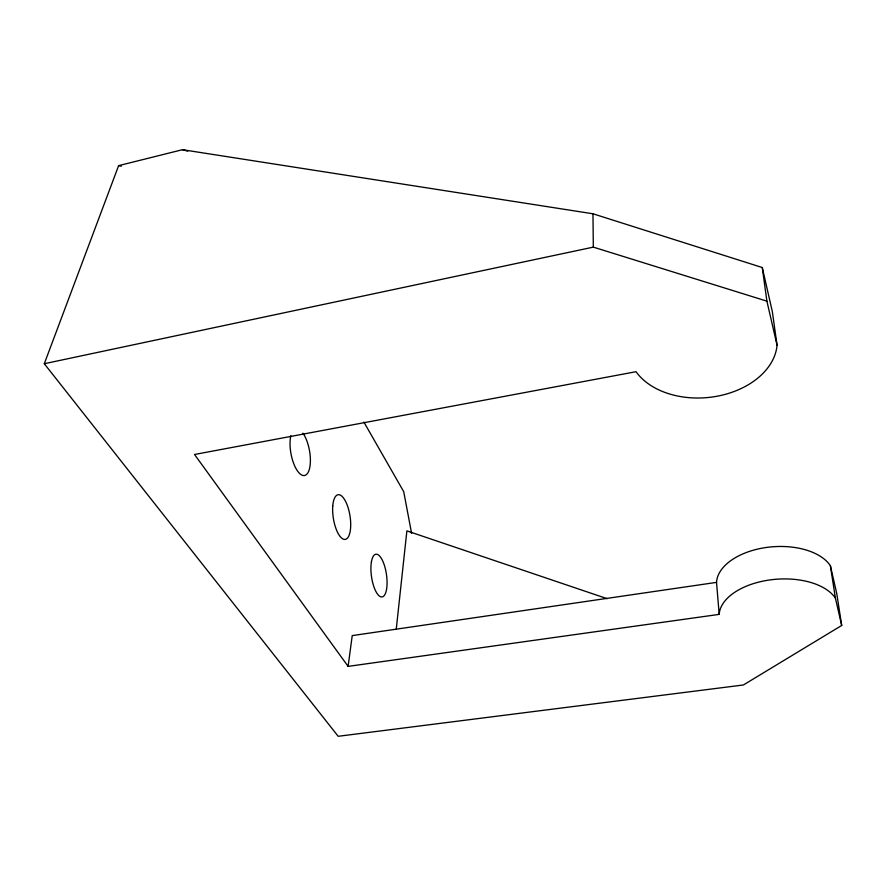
<?xml version="1.0" encoding="UTF-8"?>
<svg xmlns="http://www.w3.org/2000/svg" width="886" height="886" viewBox="0 0 886 886"><rect width="100%" height="100%" fill="white"/><g stroke="black" fill="none" stroke-linecap="round" stroke-linejoin="round"><path stroke-width="1.33" d="M396.252 629.171L406.884 530.88L607.131 598.67M348.109 666.383L352.229 635.605L716.53 582.379A58.875 33.646 -4.5 0 1 765.881 547.537A58.875 33.646 -4.5 0 1 830.392 565.744L836.716 593.398L841.7 625.461L743.398 684.978L338.175 736.299L44.3 363.725L118.624 165.649L182.472 149.701L592.967 213.781L762.27 267.528L772.337 311.606L777.066 345.252A74.502 52.219 -5.6 0 1 717.173 396.208A74.502 52.219 -5.6 0 1 636.026 371.699L194.521 454.485L348.109 666.383L719.199 614.375A60.038 33.291 -4.3 0 1 769.657 579.965A60.038 33.291 -4.3 0 1 835.387 598.083L841.7 625.461M44.3 363.725L593.321 247.128L766.899 301.162L777.066 345.252M118.624 165.649L121.271 166.258M182.472 149.701L187.766 151.163M363.902 422.09L403.717 491.686L411.613 533.427M830.392 565.744L835.387 598.083M762.27 267.528L766.899 301.162M716.53 582.379L719.199 614.375M592.967 213.781L593.321 247.128M302.968 433.165A23.856 9.381 79.6 0 1 309.89 466.889A23.856 9.381 79.6 0 1 296.611 469.624A23.856 9.381 79.6 0 1 290.852 435.668M371.455 561.591A21.574 7.553 81.8 0 0 380.205 596.577A21.574 7.553 81.8 0 0 385.299 568.535A21.574 7.553 81.8 0 0 371.455 561.591M332.759 505.995A22.626 8.406 80.9 0 0 344.831 539.452A22.626 8.406 80.9 0 0 347.445 505.751A22.626 8.406 80.9 0 0 332.759 505.995"/></g></svg>
